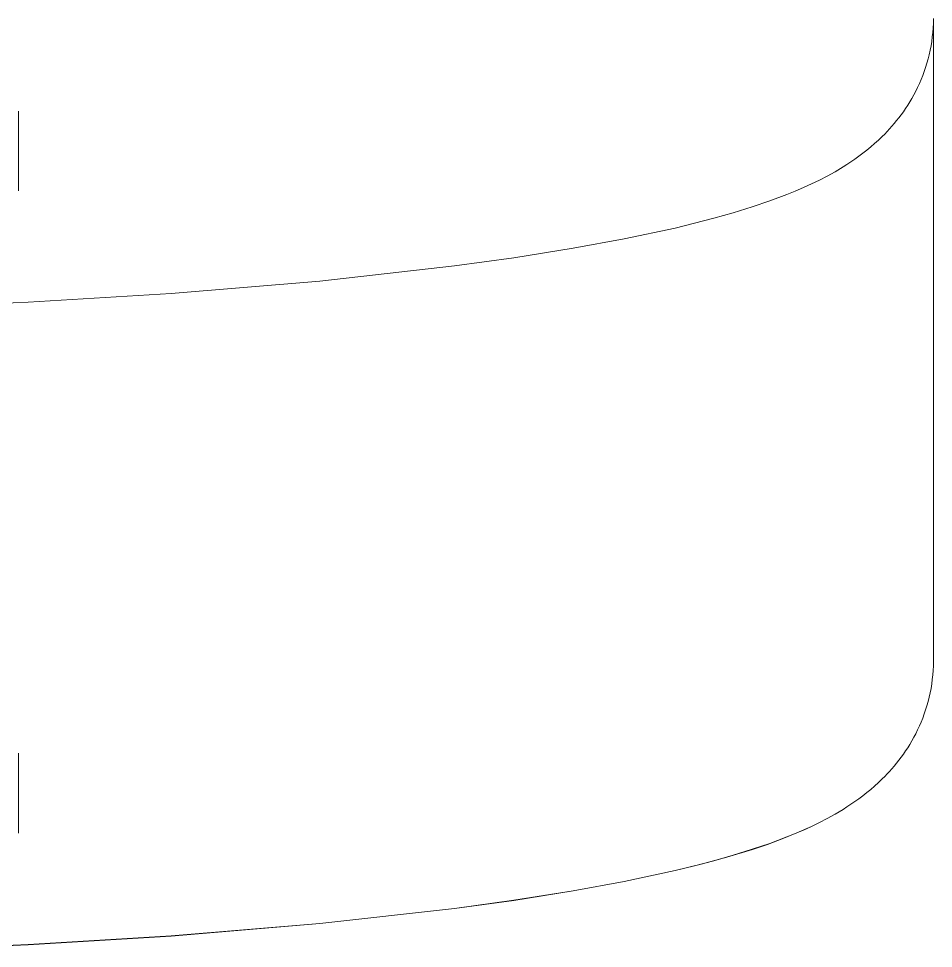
# Model space of a CAD drawing. Header units: millimetres. Extents: x -779 to 3049, y 55 to 2500.
# Drawn here: x -71.76 to -58.36, y 1983.36 to 1996.98 of the extents above; entities that cross this region are included whole.
import ezdxf

# ---------------------------------------------------------------- set-up
doc = ezdxf.new("R2010")
doc.units = ezdxf.units.MM
doc.layers.add('ZANO_R', color=7, linetype='Continuous', lineweight=0)

msp = doc.modelspace()

# ---------------------------------------------------------------- linework, layer by layer
at = {"layer": 'ZANO_R'}
for p, q in [((-58.359, 1996.907), (-58.362, 1996.839)), ((-58.358, 1996.975), (-58.359, 1996.907)), ((-58.358, 1988.858), (-58.358, 1996.906)), ((-58.367, 1996.772), (-58.374, 1996.706)), ((-58.362, 1996.839), (-58.367, 1996.772)), ((-58.383, 1996.64), (-58.393, 1996.575)), ((-58.374, 1996.706), (-58.383, 1996.64)), ((-58.406, 1996.511), (-58.42, 1996.447)), ((-58.393, 1996.575), (-58.406, 1996.511)), ((-58.453, 1996.322), (-58.472, 1996.261)), ((-58.435, 1996.384), (-58.453, 1996.322)), ((-58.42, 1996.447), (-58.435, 1996.384)), ((-58.492, 1996.201), (-58.514, 1996.141)), ((-58.472, 1996.261), (-58.492, 1996.201)), ((-58.538, 1996.083), (-58.563, 1996.025)), ((-58.514, 1996.141), (-58.538, 1996.083)), ((-58.617, 1995.913), (-58.645, 1995.859)), ((-58.589, 1995.968), (-58.617, 1995.913)), ((-58.563, 1996.025), (-58.589, 1995.968)), ((-58.674, 1995.807), (-58.704, 1995.756)), ((-58.645, 1995.859), (-58.674, 1995.807)), ((-58.766, 1995.659), (-58.798, 1995.612)), ((-58.735, 1995.707), (-58.766, 1995.659)), ((-58.704, 1995.756), (-58.735, 1995.707)), ((-71.758, 1995.622), (-71.758, 1994.455)), ((-58.864, 1995.523), (-58.898, 1995.481)), ((-58.831, 1995.567), (-58.864, 1995.523)), ((-58.798, 1995.612), (-58.831, 1995.567)), ((-58.966, 1995.399), (-59.001, 1995.36)), ((-58.932, 1995.439), (-58.966, 1995.399)), ((-58.898, 1995.481), (-58.932, 1995.439)), ((-59.108, 1995.249), (-59.164, 1995.196)), ((-59.072, 1995.285), (-59.108, 1995.249)), ((-59.037, 1995.322), (-59.072, 1995.285)), ((-59.001, 1995.36), (-59.037, 1995.322)), ((-59.277, 1995.096), (-59.334, 1995.049)), ((-59.22, 1995.145), (-59.277, 1995.096)), ((-59.164, 1995.196), (-59.22, 1995.145)), ((-59.449, 1994.96), (-59.507, 1994.918)), ((-59.391, 1995.003), (-59.449, 1994.96)), ((-59.334, 1995.049), (-59.391, 1995.003)), ((-59.624, 1994.84), (-59.682, 1994.803)), ((-59.566, 1994.878), (-59.624, 1994.84)), ((-59.507, 1994.918), (-59.566, 1994.878)), ((-59.799, 1994.734), (-59.914, 1994.67)), ((-59.682, 1994.803), (-59.799, 1994.734)), ((-60.145, 1994.555), (-60.263, 1994.501)), ((-60.029, 1994.611), (-60.145, 1994.555)), ((-59.914, 1994.67), (-60.029, 1994.611)), ((-60.382, 1994.449), (-60.504, 1994.4)), ((-60.263, 1994.501), (-60.382, 1994.449)), ((-60.753, 1994.306), (-61.011, 1994.219)), ((-60.504, 1994.4), (-60.753, 1994.306)), ((-61.011, 1994.219), (-61.291, 1994.133)), ((-61.573, 1994.052), (-61.857, 1993.978)), ((-61.291, 1994.133), (-61.573, 1994.052)), ((-62.143, 1993.909), (-62.886, 1993.75)), ((-61.857, 1993.978), (-62.143, 1993.909)), ((-62.886, 1993.75), (-63.634, 1993.612)), ((-63.634, 1993.612), (-64.503, 1993.474)), ((-64.503, 1993.474), (-65.375, 1993.354)), ((-65.375, 1993.354), (-67.347, 1993.133)), ((-67.347, 1993.133), (-69.522, 1992.952)), ((-69.522, 1992.952), (-71.616, 1992.825)), ((-71.616, 1992.825), (-72.777, 1992.771)), ((-58.358, 1988.854), (-58.358, 1988.858)), ((-58.358, 1987.57), (-58.358, 1988.854)), ((-58.359, 1987.501), (-58.362, 1987.433)), ((-58.358, 1987.569), (-58.359, 1987.501)), ((-58.367, 1987.366), (-58.374, 1987.3)), ((-58.362, 1987.433), (-58.367, 1987.366)), ((-58.383, 1987.234), (-58.393, 1987.169)), ((-58.374, 1987.3), (-58.383, 1987.234)), ((-58.406, 1987.105), (-58.42, 1987.041)), ((-58.393, 1987.169), (-58.406, 1987.105)), ((-58.435, 1986.978), (-58.453, 1986.916)), ((-58.42, 1987.041), (-58.435, 1986.978)), ((-58.492, 1986.795), (-58.514, 1986.735)), ((-58.472, 1986.855), (-58.492, 1986.795)), ((-58.453, 1986.916), (-58.472, 1986.855)), ((-58.538, 1986.676), (-58.563, 1986.619)), ((-58.514, 1986.735), (-58.538, 1986.676)), ((-58.589, 1986.562), (-58.617, 1986.506)), ((-58.563, 1986.619), (-58.589, 1986.562)), ((-58.674, 1986.4), (-58.704, 1986.35)), ((-58.645, 1986.453), (-58.674, 1986.4)), ((-58.617, 1986.506), (-58.645, 1986.453)), ((-58.766, 1986.253), (-58.798, 1986.206)), ((-58.735, 1986.3), (-58.766, 1986.253)), ((-58.704, 1986.35), (-58.735, 1986.3)), ((-71.758, 1986.223), (-71.758, 1985.049)), ((-58.864, 1986.117), (-58.898, 1986.074)), ((-58.831, 1986.161), (-58.864, 1986.117)), ((-58.798, 1986.206), (-58.831, 1986.161)), ((-58.966, 1985.993), (-59.001, 1985.954)), ((-58.932, 1986.033), (-58.966, 1985.993)), ((-58.898, 1986.074), (-58.932, 1986.033)), ((-59.108, 1985.843), (-59.164, 1985.79)), ((-59.072, 1985.879), (-59.108, 1985.843)), ((-59.037, 1985.916), (-59.072, 1985.879)), ((-59.001, 1985.954), (-59.037, 1985.916)), ((-59.22, 1985.739), (-59.277, 1985.69)), ((-59.164, 1985.79), (-59.22, 1985.739)), ((-59.391, 1985.597), (-59.449, 1985.554)), ((-59.334, 1985.643), (-59.391, 1985.597)), ((-59.277, 1985.69), (-59.334, 1985.643)), ((-59.624, 1985.434), (-59.682, 1985.397)), ((-59.566, 1985.472), (-59.624, 1985.434)), ((-59.507, 1985.512), (-59.566, 1985.472)), ((-59.449, 1985.554), (-59.507, 1985.512)), ((-59.799, 1985.328), (-59.914, 1985.264)), ((-59.682, 1985.397), (-59.799, 1985.328)), ((-60.029, 1985.205), (-60.145, 1985.149)), ((-59.914, 1985.264), (-60.029, 1985.205)), ((-60.357, 1985.053), (-60.572, 1984.966)), ((-60.382, 1985.043), (-60.504, 1984.994)), ((-60.263, 1985.095), (-60.382, 1985.043)), ((-60.144, 1985.148), (-60.357, 1985.053)), ((-60.145, 1985.149), (-60.263, 1985.095)), ((-60.753, 1984.9), (-61.011, 1984.813)), ((-60.79, 1984.885), (-61.01, 1984.811)), ((-60.572, 1984.966), (-60.79, 1984.885)), ((-60.504, 1984.994), (-60.753, 1984.9)), ((-61.01, 1984.811), (-61.385, 1984.697)), ((-61.011, 1984.813), (-61.291, 1984.726)), ((-61.573, 1984.646), (-61.857, 1984.572)), ((-61.385, 1984.697), (-61.762, 1984.594)), ((-61.291, 1984.726), (-61.573, 1984.646)), ((-62.143, 1984.503), (-62.886, 1984.344)), ((-62.142, 1984.501), (-62.886, 1984.342)), ((-61.857, 1984.572), (-62.143, 1984.503)), ((-61.762, 1984.594), (-62.142, 1984.501)), ((-62.886, 1984.344), (-63.634, 1984.206)), ((-62.886, 1984.342), (-63.634, 1984.204)), ((-63.634, 1984.206), (-64.503, 1984.068)), ((-63.634, 1984.204), (-64.503, 1984.066)), ((-64.503, 1984.068), (-65.375, 1983.948)), ((-64.503, 1984.066), (-65.375, 1983.946)), ((-65.375, 1983.948), (-67.347, 1983.727)), ((-65.375, 1983.946), (-67.347, 1983.725)), ((-67.347, 1983.727), (-69.522, 1983.546)), ((-67.347, 1983.725), (-69.522, 1983.544)), ((-69.522, 1983.546), (-71.616, 1983.419)), ((-69.522, 1983.544), (-71.616, 1983.416)), ((-71.616, 1983.419), (-72.777, 1983.365)), ((-71.616, 1983.416), (-72.777, 1983.363))]:
    msp.add_line(p, q, dxfattribs=at)

doc.saveas('drawing.dxf')
